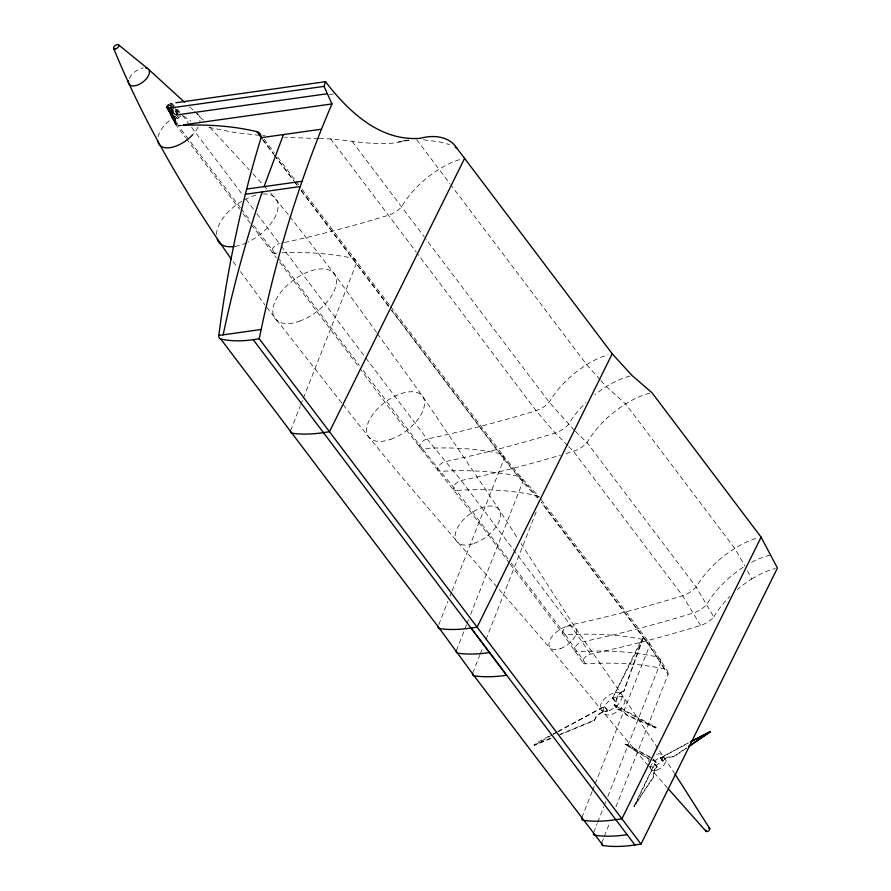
<?xml version="1.0" encoding="UTF-8"?>
<svg xmlns="http://www.w3.org/2000/svg" width="891" height="891" viewBox="0 0 891 891"><rect width="100%" height="100%" fill="white"/><g stroke="black" fill="none" stroke-linecap="round" stroke-linejoin="round"><path stroke-width="0.67" stroke-dasharray="4.46 3.34" d="M622.018 691.784L618.866 694.59A15.804 9.734 82 0 0 617.185 698.176L615.881 702.487L616.672 698.254M594.364 720.563L595.956 716.854L599.12 713.88A15.804 12.875 -7.8 0 1 603.307 711.742L607.851 710.773L603.363 712.121A15.804 12.875 -7.8 0 0 599.175 714.259L596.012 717.233L594.364 720.563L559.871 734.808M642.645 638.413L623.733 691.449L643.168 638.346L639.872 642.857L612.574 698.11L615.881 702.487M633.958 806.344L654.529 763.921L657.202 766.939L655.553 768.443A11.06 6.816 82 0 0 654.295 770.849L653.693 776.752L634.058 806.478L653.326 776.807L653.938 770.893A11.06 6.816 82 0 1 655.186 768.488L657.202 766.939M654.885 763.865L634.425 806.422M290.633 430.531L300.3 405.962M300.813 404.67L302.851 399.491M303.352 398.199L356.3 263.725A14.857 7.841 -37.1 0 0 352.424 258.19A457.551 241.506 -37.1 0 0 281.701 252.855M438.773 624.636L447.928 601.358M449.966 596.19L451.492 592.303M452.004 591.011L503.927 459.132A14.857 7.841 -37.1 0 0 500.051 453.586L391.851 310.369M456.415 650.463L466.55 624.747M467.051 623.455L468.566 619.601M470.593 614.456L522.75 481.998A15.013 7.919 -37.1 0 0 518.829 476.407L500.051 453.586A457.551 241.506 -37.1 0 0 422.323 448.619L362.771 369.798M472.742 673.073L479.859 654.985M480.372 653.693L482.911 647.234M485.963 639.482L536.326 511.579M581.879 817.537L592.058 791.698M592.571 790.406L594.598 785.238M595.11 783.946L649.539 645.708A15.314 8.086 -37.1 0 0 645.541 639.994L541.405 502.156M593.629 832.562L597.182 823.54M597.683 822.259L603.775 806.789M604.287 805.497L605.802 801.633M607.829 796.476L660.61 662.447L649.539 645.708L541.227 502.346M601.781 842.853L603.808 837.707M604.321 836.426L609.889 822.282M615.959 806.856L668.094 674.442L660.61 662.447A15.158 7.997 -37.1 0 0 656.656 656.801L645.541 639.994A471.372 248.801 -37.1 0 0 565.473 634.882L511.311 563.201M612.574 698.11L643.168 638.346M686.46 748.195L673.93 756.693L667.749 757.395A11.06 9.01 -7.8 0 0 664.898 758.998L662.826 761.137L664.864 758.731A11.06 9.01 -7.8 0 1 667.715 757.127L673.886 756.426L686.426 747.928M614.066 705.037L614.534 704.581L656.054 727.435L655.587 727.891L627.064 715.562L621.105 710.773A15.804 3.141 45.7 0 0 618.766 709.548L617.374 709.414L614.066 705.037L655.587 727.891M617.374 709.414L619.234 709.091A15.804 3.141 45.7 0 1 621.573 710.316L627.52 715.105L656.054 727.435M648.358 761.326A8.899 4.7 -37.1 0 1 649.428 759.611L625.037 744.119L627.464 744.742L652.646 758.364M625.137 744.241L650.998 759.923M625.037 744.119L627.464 744.742M652.557 760.134A11.06 2.194 45.7 0 1 653.76 760.847L656.155 762.083L653.838 759.021M550.928 738.505L534.322 745.366L534.132 744.798L539.556 741.234L551.819 734.663M551.874 735.042L534.322 745.366M178.367 113.246L173.767 109.148C166.071 112.266 173.767 119.795 175.56 124.395L185.551 137.615M553.044 734.006L556.719 732.034M557.944 731.377L604.543 706.385L607.851 710.773M553.099 734.384L556.775 732.413M558 731.756L604.543 706.385M662.826 761.137L660.476 757.795L689.2 742.392M660.509 758.074L688.041 743.306M181.129 115.707L176.318 119.795L175.249 123.459L166.327 106.887L168.199 104.548L174.547 102.933M550.883 738.127L534.132 744.798M559.826 734.429L594.308 720.184M319.212 138.628C349.138 138.506 378.753 148.953 408.579 140.032M173.099 107.622L167.218 107.733L175.271 122.334L166.617 107.354L175.56 124.395L178.256 125.575A456.626 258.758 -40.5 0 1 182.956 125.341M240.314 207.714L178.256 125.575L170.348 108.011L176.195 125.085L168.076 107.967L170.771 114.694L172.531 115.362L177.832 114.794M329.336 94.591L333.446 94.012M178.256 125.575L180.996 125.186M398.355 141.714L408.98 140.221M403.189 140.789L408.145 140.132M623.733 691.449L620.648 692.296L618.343 694.668A15.804 9.734 82 0 0 616.672 698.254M318.544 138.628L284.619 137.181M262.756 135.644L265.306 135.811M423.47 139.787L439.274 141.836L449.51 144.542M259.548 135.365L234.366 132.492L207.425 127.079M627.13 745.054L652.312 758.687M183.535 116.008L190.886 121.176M173.444 105.929L170.515 103.612L174.157 107.599M174.101 107.833L169.29 104.035L179.748 116.431L167.308 105.127L177.264 118.548L166.339 106.33L175.638 121.087L166.327 106.887L176.318 119.795L166.684 105.728L178.434 117.4L168.199 104.548L173.767 109.148M656.155 762.083L654.083 760.524A11.06 2.194 45.7 0 0 652.88 759.811M175.995 109.426L179.704 112.767M189.56 106.82L193.625 110.54M194.639 111.464L203.382 120.24M574.361 430.275L549.235 402.253L425.085 237.942M575.341 431.222L587.058 442.66L696.205 587.113L713.836 617.018A18.199 9.601 -37.1 0 1 700.526 625.471A1110.554 586.167 -37.1 0 1 590.499 654.117A6.705 3.542 -37.1 0 0 583.315 659.641A6.705 3.542 -37.1 0 0 585.699 663.828A461.995 243.844 -37.1 0 1 664.185 668.851A15.002 7.919 -37.1 0 1 668.094 674.442M567.701 445.511L555.182 433.015L536.048 410.628L416.943 252.977M568.67 446.48L573.481 451.28L682.629 595.745L700.526 625.471M171.807 103.323L174.547 106.263M209.931 127.324L249.168 169.78M252.91 173.823L263.19 184.938M264.115 185.952L266.921 188.981M270.664 193.024L288.94 215.433M537.607 498.203L522.75 481.998L503.927 459.132L389.857 308.141M600.066 379.599L586.668 364.653L450.79 184.793M600.957 380.602L606.314 386.583L625.638 403.913L734.774 548.377L744.999 566.097M667.47 787.922L649.55 767.485M177.253 109.237L179.871 112.255M175.059 108.591L178.523 112.656M648.136 765.614L600.89 709.403C517.125 605.646 424.439 509.362 342.59 403.991M502.791 455.045L521.603 477.877L539.222 497.033A15.314 8.086 -37.1 0 0 536.404 495.541L518.829 476.407A462.128 243.922 -37.1 0 0 440.321 471.384L422.323 448.619A6.638 3.508 -37.1 0 1 419.962 444.475A6.638 3.508 -37.1 0 1 427.079 439.007A1099.884 580.542 -37.1 0 0 536.048 410.628A18.02 9.511 -37.1 0 0 549.235 402.253A66.346 35.016 -37.1 0 1 586.668 364.653A53.839 28.412 -37.1 0 1 608.085 354.807M341.732 402.899L265.741 305.992M289.787 216.524L334.57 274.239L376.659 332.61M416.698 139.675L449.944 183.691M352.19 141.457L424.25 236.839M330.561 138.651L416.097 251.875M541.26 499.706L648.748 641.966L667.314 670.767M538.064 497.746L536.404 495.541A471.372 248.801 -37.1 0 0 456.326 490.418L440.321 471.384A6.705 3.542 -37.1 0 1 437.949 467.207A6.705 3.542 -37.1 0 1 445.132 461.672A1110.877 586.345 -37.1 0 0 555.182 433.015A18.199 9.612 -37.1 0 0 568.503 424.561A67.003 35.362 -37.1 0 1 586.022 402.476M264.237 139.263L274.283 152.573M277.636 157.005L295.222 180.283M296.057 181.396L298.574 184.715M301.926 189.148L389.924 305.613M390.759 306.727L503.159 455.501M262.678 139.408L273.582 153.842M274.428 154.956L293.718 180.483M294.553 181.597L297.071 184.927M301.258 190.474L388.498 305.925M262.756 139.909L273.615 154.288M274.45 155.39L293.662 180.817M294.487 181.92L296.993 185.239M301.169 190.763L389.011 307.027M182.488 115.262L188.335 123.014M191.676 127.435L242.675 194.929M246.016 199.35L253.534 209.307M256.875 213.729L279.451 243.599A1099.884 580.542 -37.1 0 0 283.271 242.786M281.122 245.827L365.009 356.845M365.845 357.959L427.079 439.007L461.226 480.505L570.363 624.97L590.499 654.117M660.476 757.795L662.793 760.869M507.981 558.791L456.326 490.418A6.838 3.609 -37.1 0 1 453.898 486.152A6.838 3.609 -37.1 0 1 461.226 480.505A1133.096 598.073 -37.1 0 0 560.428 455.212M613.086 698.032L616.394 702.42M509.463 563.201C461.204 497.189 408.033 435.053 360.164 368.729M510.298 564.304L562.778 633.779L583.07 662.748M241.149 208.828L250.371 221.035M253.735 225.468L277.212 256.552M278.048 257.666L359.418 365.355M614.534 704.581L617.842 708.958M186.375 138.706L239.634 209.196M242.965 213.606L250.449 223.518M251.284 224.621L276.277 257.699M279.64 262.143L359.318 367.615M653.515 759.332L655.832 762.406M654.529 763.921L656.845 766.984M604.599 706.775L607.907 711.152M233.074 261.586L237.162 267.144M240.425 271.577L264.917 304.878M377.461 333.735L422.791 396.595L499.305 509.841L518.027 538.866M585.699 663.828L565.473 634.882A6.838 3.609 -37.1 0 1 563.045 630.616A6.838 3.609 -37.1 0 1 570.363 624.97A1133.096 598.073 -37.1 0 0 682.629 595.745A18.566 9.801 -37.1 0 0 696.205 587.113A68.351 36.074 -37.1 0 1 734.774 548.377A55.465 29.269 -37.1 0 1 758.987 537.652M521.023 543.51L575.686 628.278L624.212 698.11L674.186 772.764M664.185 668.851L656.656 656.801A466.661 246.317 -37.1 0 0 577.379 651.733A6.772 3.575 -37.1 0 1 574.973 647.501A6.772 3.575 -37.1 0 1 582.224 641.921A1121.769 592.092 -37.1 0 0 693.365 612.986A18.377 9.701 -37.1 0 0 706.808 604.443A67.66 35.718 -37.1 0 1 743.996 566.721M747.415 570.797L751.636 579.05A66.981 35.362 -37.1 0 0 737.414 589.463M175.56 124.395L169.134 108.056L177.109 125.486L173.723 115.373M277.034 253.077A457.551 241.506 -37.1 0 0 274.695 253.222A6.638 3.508 -37.1 0 1 272.334 249.079A6.638 3.508 -37.1 0 1 279.451 243.599M284.541 242.508A1099.884 580.542 -37.1 0 0 388.42 215.232A18.02 9.511 -37.1 0 0 401.596 206.857A66.346 35.016 -37.1 0 1 439.04 169.257A53.839 28.412 -37.1 0 1 462.54 158.843M630.048 376.069A54.373 28.701 -37.1 0 0 606.314 386.583A67.003 35.362 -37.1 0 0 594.82 394.758M649.84 393.187A55.465 29.269 -37.1 0 0 625.638 403.913A68.351 36.074 -37.1 0 0 587.058 442.66A18.566 9.801 -37.1 0 1 573.481 451.28A1133.096 598.073 -37.1 0 1 563.981 454.154M751.525 562.321A54.908 28.98 -37.1 0 1 771.049 554.982M713.836 617.018A66.981 35.362 -37.1 0 1 729.707 596.558M751.636 579.05A54.362 28.69 -37.1 0 1 775.359 568.536M656.6 754.354A8.899 4.7 -37.1 0 1 661.768 760.223A8.899 4.7 -37.1 0 1 649.06 766.438M263.09 193.971A35.918 18.956 -37.1 0 1 277.146 211.991A35.918 18.956 -37.1 0 1 247.865 242.174M246.696 242.708A35.918 18.956 -37.1 0 1 234.411 246.473M216.468 234.578A35.918 18.956 -37.1 0 1 242.207 200.987M244.49 199.707A35.918 18.956 -37.1 0 1 256.463 194.973M197.134 113.547A24.625 12.997 -37.1 0 1 199.718 122.513M198.08 127.057A24.625 12.997 -37.1 0 1 193.637 133.65M158.03 137.002A24.625 12.997 -37.1 0 1 176.93 115.607M129.329 78.241A12.307 6.493 -37.1 0 1 143.351 67.939M474.057 543.443A26.552 14.011 -37.1 0 0 499.305 509.841A26.552 14.011 -37.1 0 0 460.369 523.373A26.552 14.011 -37.1 0 0 474.057 543.443M560.383 648.648A16.094 8.498 -37.1 0 0 575.686 628.278A16.094 8.498 -37.1 0 0 552.086 636.486A16.094 8.498 -37.1 0 0 560.383 648.648M609.288 710.45A12.708 6.705 -37.1 0 0 621.383 694.356A12.708 6.705 -37.1 0 0 602.739 700.838A12.708 6.705 -37.1 0 0 609.288 710.45M612.117 714.203A12.708 6.705 -37.1 0 0 624.212 698.11A12.708 6.705 -37.1 0 0 605.568 704.592A12.708 6.705 -37.1 0 0 612.117 714.203M656.845 770.091A8.899 4.7 -37.1 0 0 665.31 758.82A8.899 4.7 -37.1 0 0 652.257 763.364A8.899 4.7 -37.1 0 0 656.845 770.091M390.681 439.341A33.769 17.82 -37.1 0 0 422.791 396.595A33.769 17.82 -37.1 0 0 373.273 413.814A33.769 17.82 -37.1 0 0 390.681 439.341M299.253 321.25A37.132 19.602 -37.1 0 0 334.57 274.239A37.132 19.602 -37.1 0 0 280.108 293.172A37.132 19.602 -37.1 0 0 299.253 321.25"/><path stroke-width="1.34" d="M175.928 102.743L325.516 81.682C348.348 111.386 379.844 141.558 420.385 138.305C433.46 134.686 449.287 135.955 457.183 148.563L612.217 353.76L632.12 375.579L651.956 392.697L761.103 537.162L777.431 568.046L641.008 844.089L634.904 844.946A149.933 79.143 -37.1 0 1 603.107 845.559L474.09 675.835L439.564 628.601L220.779 339.025A5.223 3.542 -54.3 0 1 218.818 335.439C227.45 268.525 241.294 202.224 261.085 137.704A14.924 8.643 -41.7 0 0 259.649 133.227L259.192 132.792A14.846 8.42 -40.5 0 0 256.808 131.634A456.626 258.758 -40.5 0 0 182.956 125.341M223.173 334.827C233.297 286.468 246.373 238.721 262.199 191.899M641.008 844.089L259.236 338.78C275.62 258.357 299.543 179.381 331.964 103.935L324.057 86.371L325.516 81.682M264.059 186.62L283.472 134.552M464.59 158.364L329.47 431.756L323.433 432.603A148.496 78.375 -37.1 0 1 291.936 433.204A5.045 2.662 -37.1 0 1 290.522 430.865M612.217 353.76L477.108 627.153L471.061 627.999A148.496 78.375 -37.1 0 1 439.564 628.601A5.045 2.662 -37.1 0 1 438.06 626.908M761.103 537.162L621.907 818.807L615.67 819.675A152.985 80.747 -37.1 0 1 583.237 820.299A5.201 2.74 -37.1 0 1 581.7 818.228M688.698 746.38L710.35 731.7L691.594 741.112M688.732 746.647L710.35 731.7M690.436 742.025L710.25 731.567M174.469 107.432L324.057 86.371M179.202 114.594L327.42 93.733M183.746 124.807L331.964 103.935M261.085 137.704L321.495 129.195M246.662 189.07L302.082 181.274M245.315 194.283L300.222 186.553M218.796 335.45L261.197 329.481M220.79 339.014A142.126 96.529 -54.3 0 0 253.189 339.638L259.236 338.78M455.156 147.071L457.183 148.563M118.358 44.695L147.561 68.462M148.853 69.609L184.47 102.164M668.384 788.958L705.973 831.236M253.189 339.638L634.904 844.946M256.808 131.634L261.843 138.305M471.061 627.999L506.534 675.222A152.985 80.747 -37.1 0 1 474.09 675.835A5.201 2.74 -37.1 0 1 472.631 673.429M231.437 259.37C185.361 193.347 144.309 123.259 113.714 48.615M674.921 773.923L709.693 828.496M456.315 650.809A5.101 2.695 -37.1 0 0 457.74 653.17A149.978 79.165 -37.1 0 0 489.549 652.557M593.417 833.575A5.146 2.718 -37.1 0 0 594.965 835.29A151.448 79.934 -37.1 0 0 627.075 834.678M603.107 845.559A5.101 2.684 -37.1 0 1 601.681 843.198M708.668 828.185A2.317 1.225 -37.1 0 1 709.637 829.621A2.317 1.225 -37.1 0 1 706.997 831.548A2.317 1.225 -37.1 0 1 706.028 830.122M234.411 246.473A35.918 18.956 -37.1 0 1 217.226 239.378M192.824 134.574A24.625 12.997 -37.1 0 1 171.039 147.494A24.625 12.997 -37.1 0 1 157.818 141.045M145.69 67.894A12.307 6.493 -37.1 0 1 142.593 82.262A12.307 6.493 -37.1 0 1 128.516 80.513M115.752 48.871A3.074 1.626 -37.1 0 0 118.681 44.973A3.074 1.626 -37.1 0 0 114.159 46.544A3.074 1.626 -37.1 0 0 115.752 48.871"/></g></svg>
